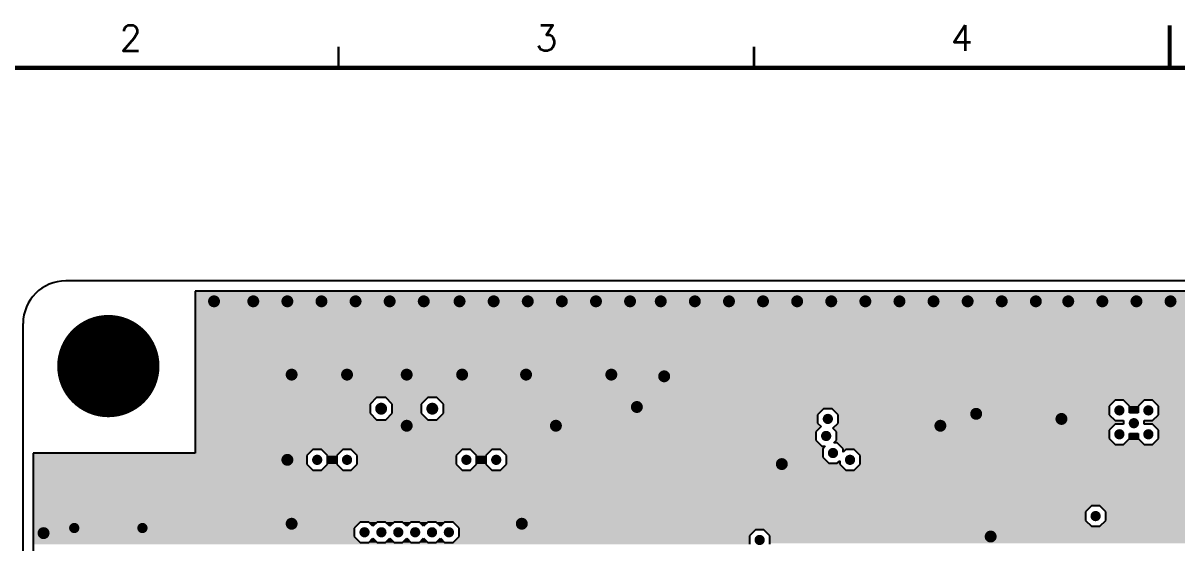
# Model space of a CAD drawing. Extents: x 295 to 953, y 10 to 290.
# Drawn here: x 552.5 to 687.8, y 229.2 to 290.2 of the extents above; entities that cross this region are included whole.
import ezdxf
from ezdxf.enums import TextEntityAlignment as Align

# ---------------------------------------------------------------- set-up
doc = ezdxf.new("R2010")
doc.units = 0
doc.header["$LTSCALE"] = 5
doc.header["$MEASUREMENT"] = 0
doc.layers.get('0').update_dxf_attribs({"linetype": 'CONTINUOUS', "lineweight": 25})
for name, color, linetype in [('17_GND_GBR', 3, 'CONTINUOUS'), ('문자', 4, 'CONTINUOUS'), ('테두리', 3, 'CONTINUOUS')]:
    doc.layers.add(name, color=color, linetype=linetype)
doc.styles.get("Standard").update_dxf_attribs({"font": 'simplex.shx'})

# ---------------------------------------------------------------- blocks, each defined once
blk = doc.blocks.new('C')
at = {"layer": '테두리'}
for points, const_width in [([(210, 290), (210, 285)], 0.5), ([(112.5, 287.5), (112.5, 285)], 0.3), ([(161.25, 287.5), (161.25, 285)], 0.3), ([(15, 285), (15, 15), (405, 15), (405, 285), (15, 285)], 0.5)]:
    blk.add_lwpolyline(points, dxfattribs=dict(at, const_width=const_width))
at = {"layer": '문자'}
for s, p in [('2', (88.12, 288.5)), ('3', (136.88, 288.5)), ('4', (185.62, 288.5))]:
    blk.add_text(s, height=3, dxfattribs=at).set_placement(p, align=Align.MIDDLE)

msp = doc.modelspace()

# ---------------------------------------------------------------- linework, layer by layer
for points, const_width in [([(574.53, 257.6, 1), (575.23, 257.6, 1)], 0.7), ([(579.13, 257.6, 1), (579.83, 257.6, 1)], 0.7), ([(583.13, 257.6, 1), (583.83, 257.6, 1)], 0.7), ([(587.13, 257.6, 1), (587.83, 257.6, 1)], 0.7), ([(591.13, 257.6, 1), (591.83, 257.6, 1)], 0.7), ([(595.13, 257.6, 1), (595.83, 257.6, 1)], 0.7), ([(599.13, 257.6, 1), (599.83, 257.6, 1)], 0.7), ([(603.33, 257.6, 1), (604.03, 257.6, 1)], 0.7), ([(607.33, 257.6, 1), (608.03, 257.6, 1)], 0.7), ([(611.33, 257.6, 1), (612.03, 257.6, 1)], 0.7), ([(615.33, 257.6, 1), (616.03, 257.6, 1)], 0.7), ([(619.33, 257.6, 1), (620.03, 257.6, 1)], 0.7), ([(623.33, 257.6, 1), (624.03, 257.6, 1)], 0.7), ([(626.93, 257.6, 1), (627.63, 257.6, 1)], 0.7), ([(630.93, 257.6, 1), (631.63, 257.6, 1)], 0.7), ([(634.93, 257.6, 1), (635.63, 257.6, 1)], 0.7), ([(638.93, 257.6, 1), (639.63, 257.6, 1)], 0.7), ([(642.93, 257.6, 1), (643.63, 257.6, 1)], 0.7), ([(646.93, 257.6, 1), (647.63, 257.6, 1)], 0.7), ([(650.93, 257.6, 1), (651.63, 257.6, 1)], 0.7), ([(654.93, 257.6, 1), (655.63, 257.6, 1)], 0.7), ([(658.93, 257.6, 1), (659.63, 257.6, 1)], 0.7), ([(662.93, 257.6, 1), (663.63, 257.6, 1)], 0.7), ([(666.93, 257.6, 1), (667.63, 257.6, 1)], 0.7), ([(670.93, 257.6, 1), (671.63, 257.6, 1)], 0.7), ([(674.73, 257.6, 1), (675.43, 257.6, 1)], 0.7), ([(678.73, 257.6, 1), (679.43, 257.6, 1)], 0.7), ([(682.73, 257.6, 1), (683.43, 257.6, 1)], 0.7), ([(686.73, 257.6, 1), (687.43, 257.6, 1)], 0.7), ([(559.48, 250, 1), (565.48, 250, 1)], 6), ([(583.63, 249, 1), (584.33, 249, 1)], 0.7), ([(590.13, 249, 1), (590.83, 249, 1)], 0.7), ([(597.13, 249, 1), (597.83, 249, 1)], 0.7), ([(603.63, 249, 1), (604.33, 249, 1)], 0.7), ([(611.13, 249, 1), (611.83, 249, 1)], 0.7), ([(621.13, 249, 1), (621.83, 249, 1)], 0.7), ([(627.33, 248.8, 1), (628.03, 248.8, 1)], 0.7), ([(594.13, 245, 1), (594.83, 245, 1)], 0.7), ([(600.13, 245, 1), (600.83, 245, 1)], 0.7), ([(624.13, 245.2, 1), (624.83, 245.2, 1)], 0.7), ([(663.93, 244.4, 1), (664.63, 244.4, 1)], 0.7), ([(680.78, 244.8, 1), (681.38, 244.8, 1)], 0.6), ([(684.18, 244.8, 1), (684.78, 244.8, 1)], 0.6), ([(597.13, 243, 1), (597.83, 243, 1)], 0.7), ([(614.63, 243, 1), (615.33, 243, 1)], 0.7), ([(646.58, 243.8, 1), (647.18, 243.8, 1)], 0.6), ([(659.73, 243, 1), (660.43, 243, 1)], 0.7), ([(673.93, 243.8, 1), (674.63, 243.8, 1)], 0.7), ([(682.48, 243.3, 1), (683.08, 243.3, 1)], 0.6), ([(646.38, 241.8, 1), (646.98, 241.8, 1)], 0.6), ([(680.78, 242, 1), (681.38, 242, 1)], 0.6), ([(684.18, 242, 1), (684.78, 242, 1)], 0.6), ([(583.13, 239, 1), (583.83, 239, 1)], 0.7), ([(586.68, 239, 1), (587.28, 239, 1)], 0.6), ([(590.18, 239, 1), (590.78, 239, 1)], 0.6), ([(604.18, 239, 1), (604.78, 239, 1)], 0.6), ([(607.68, 239, 1), (608.28, 239, 1)], 0.6), ([(647.18, 239.8, 1), (647.78, 239.8, 1)], 0.6), ([(649.18, 239, 1), (649.78, 239, 1)], 0.6), ([(641.13, 238.5, 1), (641.83, 238.5, 1)], 0.7), ([(677.99, 232.4, 1), (678.59, 232.4, 1)], 0.6), ([(558.18, 231, 1), (558.78, 231, 1)], 0.6), ([(566.18, 231, 1), (566.78, 231, 1)], 0.6), ([(583.63, 231.5, 1), (584.33, 231.5, 1)], 0.7), ([(610.63, 231.5, 1), (611.33, 231.5, 1)], 0.7), ([(554.53, 230.4, 1), (555.23, 230.4, 1)], 0.7), ([(592.23, 230.5, 1), (592.83, 230.5, 1)], 0.6), ([(594.21, 230.5, 1), (594.81, 230.5, 1)], 0.6), ([(596.19, 230.5, 1), (596.79, 230.5, 1)], 0.6), ([(598.17, 230.5, 1), (598.77, 230.5, 1)], 0.6), ([(600.15, 230.5, 1), (600.75, 230.5, 1)], 0.6), ([(602.13, 230.5, 1), (602.73, 230.5, 1)], 0.6), ([(638.58, 229.6, 1), (639.18, 229.6, 1)], 0.6), ([(665.63, 230, 1), (666.33, 230, 1)], 0.7)]:
    msp.add_lwpolyline(points, format="xyb", close=True, dxfattribs=dict(const_width=const_width))
at = {"layer": '17_GND_GBR', "color": 7}
for p, q in [((807.48, 260), (557.48, 260)), ((572.68, 258.8), (572.68, 239.8)), ((792.28, 258.8), (572.68, 258.8)), ((552.48, 85), (552.48, 255)), ((562.48, 255.5), (562.48, 250)), ((562.48, 250), (556.98, 250)), ((593.94, 246.3), (593.18, 245.54)), ((593.18, 245.54), (593.18, 244.46)), ((595.02, 246.3), (593.94, 246.3)), ((595.78, 245.54), (595.02, 246.3)), ((595.78, 244.46), (595.78, 245.54)), ((599.94, 246.3), (599.18, 245.54)), ((599.18, 245.54), (599.18, 244.46)), ((601.02, 246.3), (599.94, 246.3)), ((601.78, 245.54), (601.02, 246.3)), ((601.78, 244.46), (601.78, 245.54)), ((646.38, 245), (645.68, 244.3)), ((647.38, 245), (646.38, 245)), ((648.08, 244.3), (647.38, 245)), ((680.58, 246), (679.88, 245.3)), ((679.88, 245.3), (679.88, 244.3)), ((681.58, 246), (680.58, 246)), ((682.28, 245.3), (681.58, 246)), ((682.28, 244.5), (682.28, 245.3)), ((683.98, 246), (683.28, 245.3)), ((683.28, 245.3), (683.28, 244.5)), ((684.98, 246), (683.98, 246)), ((685.68, 245.3), (684.98, 246)), ((685.68, 244.3), (685.68, 245.3)), ((593.18, 244.46), (593.94, 243.7)), ((593.94, 243.7), (595.02, 243.7)), ((595.02, 243.7), (595.78, 244.46)), ((599.18, 244.46), (599.94, 243.7)), ((599.94, 243.7), (601.02, 243.7)), ((601.02, 243.7), (601.78, 244.46)), ((645.68, 244.3), (645.68, 243.3)), ((648.08, 243.3), (648.08, 244.3)), ((679.88, 244.3), (680.58, 243.6)), ((682.28, 244.5), (682.28, 244.5)), ((683.28, 244.5), (682.28, 244.5)), ((683.28, 244.5), (683.28, 244.5)), ((684.98, 243.6), (685.68, 244.3)), ((646.08, 242.9), (645.48, 242.3)), ((645.48, 242.3), (645.48, 241.3)), ((645.68, 243.3), (646.08, 242.9)), ((647.48, 242.7), (648.08, 243.3)), ((647.88, 242.3), (647.48, 242.7)), ((647.88, 241.3), (647.88, 242.3)), ((680.58, 243.2), (679.88, 242.5)), ((679.88, 242.5), (679.88, 241.5)), ((680.58, 243.6), (681.58, 243.6)), ((681.58, 243.2), (680.58, 243.2)), ((681.58, 243.6), (681.58, 243.2)), ((681.58, 243.6), (681.58, 243.6)), ((681.58, 243.2), (681.58, 243.2)), ((683.98, 243.6), (684.98, 243.6)), ((683.98, 243.6), (683.98, 243.6)), ((683.98, 243.2), (683.98, 243.6)), ((683.98, 243.2), (683.98, 243.2)), ((684.98, 243.2), (683.98, 243.2)), ((685.68, 242.5), (684.98, 243.2)), ((685.68, 241.5), (685.68, 242.5)), ((645.48, 241.3), (646.18, 240.6)), ((647.58, 241), (647.88, 241.3)), ((647.98, 241), (647.58, 241)), ((648.68, 240.3), (647.98, 241)), ((679.88, 241.5), (680.58, 240.8)), ((681.58, 240.8), (682.28, 241.5)), ((682.28, 242.1), (683.28, 242.1)), ((682.28, 242.1), (682.28, 242.1)), ((682.28, 241.5), (682.28, 242.1)), ((683.28, 242.1), (683.28, 241.5)), ((683.28, 242.1), (683.28, 242.1)), ((683.28, 241.5), (683.98, 240.8)), ((684.98, 240.8), (685.68, 241.5)), ((553.68, 239.8), (553.68, 102.7)), ((572.68, 239.8), (553.68, 239.8)), ((586.48, 240.2), (585.78, 239.5)), ((587.48, 240.2), (586.48, 240.2)), ((588.18, 239.5), (587.48, 240.2)), ((589.98, 240.2), (589.28, 239.5)), ((590.98, 240.2), (589.98, 240.2)), ((591.68, 239.5), (590.98, 240.2)), ((603.98, 240.2), (603.28, 239.5)), ((604.98, 240.2), (603.98, 240.2)), ((605.68, 239.5), (604.98, 240.2)), ((607.48, 240.2), (606.78, 239.5)), ((608.48, 240.2), (607.48, 240.2)), ((609.18, 239.5), (608.48, 240.2)), ((646.18, 240.6), (646.58, 240.6)), ((646.58, 240.6), (646.28, 240.3)), ((646.28, 240.3), (646.28, 239.3)), ((648.68, 239.9), (648.68, 240.3)), ((648.98, 240.2), (648.68, 239.9)), ((649.98, 240.2), (648.98, 240.2)), ((650.68, 239.5), (649.98, 240.2)), ((680.58, 240.8), (681.58, 240.8)), ((683.98, 240.8), (684.98, 240.8)), ((585.78, 239.5), (585.78, 238.5)), ((585.78, 238.5), (586.48, 237.8)), ((587.48, 237.8), (588.18, 238.5)), ((588.18, 238.5), (588.18, 239.5)), ((589.28, 239.5), (589.28, 238.5)), ((589.28, 238.5), (589.98, 237.8)), ((590.98, 237.8), (591.68, 238.5)), ((591.68, 238.5), (591.68, 239.5)), ((603.28, 239.5), (603.28, 238.5)), ((603.28, 238.5), (603.98, 237.8)), ((604.98, 237.8), (605.68, 238.5)), ((605.68, 238.5), (605.68, 239.5)), ((606.78, 239.5), (606.78, 238.5)), ((606.78, 238.5), (607.48, 237.8)), ((608.48, 237.8), (609.18, 238.5)), ((609.18, 238.5), (609.18, 239.5)), ((646.28, 239.3), (646.98, 238.6)), ((646.98, 238.6), (647.98, 238.6)), ((647.98, 238.6), (648.28, 238.9)), ((648.28, 238.9), (648.28, 238.5)), ((648.28, 238.5), (648.98, 237.8)), ((649.98, 237.8), (650.68, 238.5)), ((650.68, 238.5), (650.68, 239.5)), ((586.48, 237.8), (587.48, 237.8)), ((589.98, 237.8), (590.98, 237.8)), ((603.98, 237.8), (604.98, 237.8)), ((607.48, 237.8), (608.48, 237.8)), ((648.98, 237.8), (649.98, 237.8)), ((677.79, 233.6), (677.09, 232.9)), ((677.09, 232.9), (677.09, 231.9)), ((678.78, 233.6), (677.79, 233.6)), ((679.49, 232.9), (678.78, 233.6)), ((679.49, 231.9), (679.49, 232.9)), ((592.03, 231.7), (591.33, 231)), ((593.03, 231.7), (592.03, 231.7)), ((593.52, 231.21), (593.03, 231.7)), ((594.01, 231.7), (593.52, 231.21)), ((595.01, 231.7), (594.01, 231.7)), ((595.5, 231.21), (595.01, 231.7)), ((595.99, 231.7), (595.5, 231.21)), ((596.99, 231.7), (595.99, 231.7)), ((597.48, 231.21), (596.99, 231.7)), ((597.97, 231.7), (597.48, 231.21)), ((598.97, 231.7), (597.97, 231.7)), ((599.46, 231.21), (598.97, 231.7)), ((599.95, 231.7), (599.46, 231.21)), ((600.95, 231.7), (599.95, 231.7)), ((601.44, 231.21), (600.95, 231.7)), ((601.93, 231.7), (601.44, 231.21)), ((602.93, 231.7), (601.93, 231.7)), ((603.63, 231), (602.93, 231.7)), ((677.09, 231.9), (677.79, 231.2)), ((678.78, 231.2), (679.49, 231.9)), ((591.33, 231), (591.33, 230)), ((603.63, 230), (603.63, 231)), ((638.38, 230.8), (637.68, 230.1)), ((637.68, 230.1), (637.68, 229.1)), ((639.38, 230.8), (638.38, 230.8)), ((640.08, 230.1), (639.38, 230.8)), ((640.08, 229.1), (640.08, 230.1)), ((677.79, 231.2), (678.78, 231.2)), ((591.33, 230), (592.03, 229.3)), ((592.03, 229.3), (593.03, 229.3)), ((593.03, 229.3), (593.52, 229.79)), ((593.52, 229.79), (594.01, 229.3)), ((594.01, 229.3), (595.01, 229.3)), ((595.01, 229.3), (595.5, 229.79)), ((595.5, 229.79), (595.99, 229.3)), ((595.99, 229.3), (596.99, 229.3)), ((596.99, 229.3), (597.48, 229.79)), ((597.48, 229.79), (597.97, 229.3)), ((597.97, 229.3), (598.97, 229.3)), ((598.97, 229.3), (599.46, 229.79)), ((599.46, 229.79), (599.95, 229.3)), ((599.95, 229.3), (600.95, 229.3)), ((600.95, 229.3), (601.44, 229.79)), ((601.44, 229.79), (601.93, 229.3)), ((601.93, 229.3), (602.93, 229.3)), ((602.93, 229.3), (603.63, 230))]:
    msp.add_line(p, q, dxfattribs=at)
msp.add_arc((557.48, 255), 5, 90, 180, dxfattribs=at)
for points in [[(572.68, 247.26), (572.68, 258.8), (792.28, 247.26), (792.28, 258.8)], [(572.68, 258.8), (572.68, 258.8), (792.28, 258.8), (787.1, 258.8)], [(572.68, 258.8), (572.68, 258.8), (583.38, 258.8), (572.68, 258.8)], [(572.68, 247.02), (572.68, 247.26), (746.24, 247.02), (746.98, 247.26)], [(572.68, 246.78), (572.68, 247.02), (746.06, 246.78), (746.24, 247.02)], [(572.68, 246.55), (572.68, 246.78), (745.83, 246.55), (746.06, 246.78)], [(572.68, 246.52), (572.68, 246.55), (745.74, 246.52), (745.83, 246.55)], [(572.68, 246.3), (572.68, 246.52), (745.58, 246.3), (745.74, 246.52)], [(572.68, 245.54), (572.68, 246.3), (593.18, 245.54), (593.94, 246.3)], [(572.68, 246.3), (572.68, 246.3), (593.94, 246.3), (595.02, 246.3)], [(572.68, 244.46), (572.68, 245.54), (593.18, 244.46), (593.18, 245.54)], [(595.78, 245.54), (595.02, 246.3), (599.18, 245.54), (599.94, 246.3)], [(595.02, 246.3), (595.02, 246.3), (599.94, 246.3), (601.02, 246.3)], [(595.78, 244.46), (595.78, 245.54), (599.18, 244.46), (599.18, 245.54)], [(601.32, 246), (601.02, 246.3), (745.36, 246), (745.58, 246.3)], [(601.78, 245.54), (601.32, 246), (680.12, 245.54), (680.58, 246)], [(601.32, 246), (601.32, 246), (680.58, 246), (681.58, 246)], [(601.78, 245.3), (601.78, 245.54), (679.88, 245.3), (680.12, 245.54)], [(601.78, 245), (601.78, 245.3), (679.88, 245), (679.88, 245.3)], [(601.78, 244.46), (601.78, 245), (645.84, 244.46), (646.38, 245)], [(601.78, 245), (601.78, 245), (646.38, 245), (647.38, 245)], [(648.07, 244.3), (647.38, 245), (679.88, 244.3), (679.88, 245)], [(682.28, 245.3), (681.58, 246), (683.28, 245.3), (683.98, 246)], [(681.58, 246), (681.58, 246), (683.98, 246), (684.98, 246)], [(682.28, 244.5), (682.28, 245.3), (683.28, 244.5), (683.28, 245.3)], [(685.09, 245.89), (684.98, 246), (745.28, 245.89), (745.36, 246)], [(685.68, 245.3), (685.09, 245.89), (745.28, 245.3), (745.28, 245.89)], [(685.68, 244.3), (685.68, 245.3), (745.28, 244.3), (745.28, 245.3)], [(572.68, 243.7), (572.68, 244.46), (593.94, 243.7), (593.18, 244.46)], [(572.68, 243.3), (572.68, 243.7), (645.68, 243.3), (645.68, 243.7)], [(595.02, 243.7), (595.78, 244.46), (599.94, 243.7), (599.18, 244.46)], [(601.02, 243.7), (601.61, 244.3), (645.68, 243.7), (645.68, 244.3)], [(601.61, 244.3), (601.78, 244.46), (645.68, 244.3), (645.84, 244.46)], [(648.08, 243.6), (648.08, 244.3), (680.58, 243.6), (679.88, 244.3)], [(682.28, 244.5), (682.28, 244.5), (682.28, 244.5), (683.28, 244.5)], [(684.98, 243.6), (685.49, 244.11), (745.65, 243.6), (745.28, 244.11)], [(685.49, 244.11), (685.68, 244.3), (745.28, 244.11), (745.28, 244.3)], [(572.68, 242.9), (572.68, 243.3), (646.08, 242.9), (645.68, 243.3)], [(572.68, 242.3), (572.68, 242.9), (645.48, 242.3), (646.08, 242.9)], [(572.68, 241.3), (572.68, 242.3), (645.48, 241.3), (645.48, 242.3)], [(647.48, 242.7), (647.98, 243.2), (680.08, 242.7), (680.58, 243.2)], [(647.68, 242.5), (647.48, 242.7), (679.88, 242.5), (680.08, 242.7)], [(647.88, 242.3), (647.68, 242.5), (679.88, 242.3), (679.88, 242.5)], [(647.88, 241.5), (647.88, 242.3), (679.88, 241.5), (679.88, 242.3)], [(647.98, 243.2), (648.08, 243.3), (681.58, 243.2), (681.58, 243.3)], [(647.98, 243.2), (647.98, 243.2), (680.58, 243.2), (681.58, 243.2)], [(648.08, 243.3), (648.08, 243.6), (681.58, 243.3), (681.58, 243.6)], [(683.98, 243.48), (683.98, 243.6), (745.74, 243.48), (745.65, 243.6)], [(683.98, 243.45), (683.98, 243.48), (745.83, 243.45), (745.74, 243.48)], [(683.98, 243.2), (683.98, 243.45), (746.08, 243.2), (745.83, 243.45)], [(683.98, 243.2), (683.98, 243.2), (683.98, 243.2), (684.98, 243.2)], [(685.68, 242.5), (684.98, 243.2), (746.78, 242.5), (746.08, 243.2)], [(685.68, 241.5), (685.68, 242.5), (747.78, 241.5), (746.78, 242.5)], [(572.68, 240.6), (572.68, 241.3), (646.18, 240.6), (645.48, 241.3)], [(647.58, 241), (647.88, 241.3), (680.38, 241), (680.08, 241.3)], [(647.88, 241.3), (647.88, 241.5), (680.08, 241.3), (679.88, 241.5)], [(648.18, 240.8), (647.98, 241), (680.58, 240.8), (680.38, 241)], [(681.58, 240.8), (682.08, 241.31), (683.98, 240.8), (683.48, 241.31)], [(682.08, 241.31), (682.28, 241.5), (683.48, 241.31), (683.28, 241.5)], [(682.28, 241.5), (682.28, 242.1), (683.28, 241.5), (683.28, 242.1)], [(684.98, 240.8), (685.68, 241.5), (748.48, 240.8), (747.78, 241.5)], [(553.68, 239.5), (553.68, 239.8), (585.78, 239.5), (586.08, 239.8)], [(553.68, 239.8), (553.68, 239.8), (559.98, 239.8), (553.68, 239.8)], [(572.68, 240.3), (572.68, 240.6), (646.28, 240.3), (646.58, 240.6)], [(572.68, 240.6), (572.68, 240.6), (646.58, 240.6), (646.18, 240.6)], [(572.68, 240.2), (572.68, 240.3), (646.28, 240.2), (646.28, 240.3)], [(572.68, 239.8), (572.68, 240.2), (586.08, 239.8), (586.48, 240.2)], [(572.68, 240.2), (572.68, 240.2), (586.48, 240.2), (587.48, 240.2)], [(588.18, 239.5), (587.48, 240.2), (589.28, 239.5), (589.98, 240.2)], [(587.48, 240.2), (587.48, 240.2), (589.98, 240.2), (590.98, 240.2)], [(591.68, 239.5), (590.98, 240.2), (603.28, 239.5), (603.98, 240.2)], [(590.98, 240.2), (590.98, 240.2), (603.98, 240.2), (604.98, 240.2)], [(605.68, 239.5), (604.98, 240.2), (606.78, 239.5), (607.48, 240.2)], [(604.98, 240.2), (604.98, 240.2), (607.48, 240.2), (608.48, 240.2)], [(609.18, 239.5), (608.48, 240.2), (646.28, 239.5), (646.28, 240.2)], [(648.26, 240.72), (648.18, 240.8), (748.56, 240.72), (748.48, 240.8)], [(648.37, 240.6), (648.26, 240.72), (748.65, 240.6), (748.56, 240.72)], [(648.5, 240.48), (648.37, 240.6), (748.74, 240.48), (748.65, 240.6)], [(648.68, 240.3), (648.5, 240.48), (749.29, 240.3), (748.74, 240.48)], [(648.68, 240.24), (648.68, 240.3), (749.48, 240.24), (749.29, 240.3)], [(648.68, 240.2), (648.68, 240.24), (792.28, 240.2), (792.28, 240.24)], [(648.68, 239.9), (648.68, 240.2), (648.68, 239.9), (648.98, 240.2)], [(648.68, 240.2), (648.68, 240.2), (648.98, 240.2), (649.98, 240.2)], [(650.38, 239.8), (649.98, 240.2), (792.28, 239.8), (792.28, 240.2)], [(650.68, 239.5), (650.38, 239.8), (811.28, 239.5), (811.28, 239.8)], [(650.38, 239.8), (650.38, 239.8), (811.28, 239.8), (806.48, 239.8)], [(650.38, 239.8), (650.38, 239.8), (792.48, 239.8), (792.28, 239.8)], [(553.68, 238.5), (553.68, 239.5), (585.78, 238.5), (585.78, 239.5)], [(553.68, 237.8), (553.68, 238.5), (586.48, 237.8), (585.78, 238.5)], [(587.48, 237.8), (588.18, 238.5), (589.98, 237.8), (589.28, 238.5)], [(588.18, 238.5), (588.18, 239.5), (589.28, 238.5), (589.28, 239.5)], [(590.98, 237.8), (591.68, 238.5), (603.98, 237.8), (603.28, 238.5)], [(591.68, 238.5), (591.68, 239.5), (603.28, 238.5), (603.28, 239.5)], [(604.98, 237.8), (605.68, 238.5), (607.48, 237.8), (606.78, 238.5)], [(605.68, 238.5), (605.68, 239.5), (606.78, 238.5), (606.78, 239.5)], [(608.48, 237.8), (609.18, 238.5), (648.98, 237.8), (648.28, 238.5)], [(609.18, 239.3), (609.18, 239.5), (646.28, 239.3), (646.28, 239.5)], [(609.18, 238.6), (609.18, 239.3), (646.98, 238.6), (646.28, 239.3)], [(609.18, 238.5), (609.18, 238.6), (648.28, 238.5), (648.28, 238.6)], [(647.98, 238.6), (648.28, 238.9), (648.28, 238.6), (648.28, 238.9)], [(649.98, 237.8), (650.68, 238.5), (811.28, 237.8), (811.28, 238.5)], [(650.68, 238.5), (650.68, 239.5), (811.28, 238.5), (811.28, 239.5)], [(553.68, 234), (553.68, 237.8), (811.28, 234), (811.28, 237.8)], [(553.68, 237.8), (553.68, 237.8), (587.09, 237.8), (586.48, 237.8)], [(587.09, 237.8), (587.48, 237.8), (649.48, 237.8), (648.98, 237.8)], [(553.68, 233.6), (553.68, 234), (709.58, 233.6), (709.98, 234)], [(553.68, 234), (553.68, 234), (709.98, 234), (710.98, 234)], [(553.68, 232.9), (553.68, 233.6), (677.09, 232.9), (677.79, 233.6)], [(553.68, 233.6), (553.68, 233.6), (677.79, 233.6), (678.78, 233.6)], [(553.68, 231.9), (553.68, 232.9), (677.09, 231.9), (677.09, 232.9)], [(679.09, 233.3), (678.78, 233.6), (709.28, 233.3), (709.58, 233.6)], [(679.49, 232.9), (679.09, 233.3), (709.28, 232.9), (709.28, 233.3)], [(679.49, 232.3), (679.49, 232.9), (709.28, 232.3), (709.28, 232.9)], [(553.68, 231.7), (553.68, 231.9), (677.29, 231.7), (677.09, 231.9)], [(553.68, 231), (553.68, 231.7), (591.33, 231), (592.03, 231.7)], [(553.68, 231.7), (553.68, 231.7), (592.03, 231.7), (593.03, 231.7)], [(593.52, 231.21), (593.03, 231.7), (593.52, 231.21), (594.01, 231.7)], [(593.03, 231.7), (593.03, 231.7), (594.01, 231.7), (595.01, 231.7)], [(595.5, 231.21), (595.01, 231.7), (595.5, 231.21), (595.99, 231.7)], [(595.01, 231.7), (595.01, 231.7), (595.99, 231.7), (596.99, 231.7)], [(597.48, 231.21), (596.99, 231.7), (597.48, 231.21), (597.97, 231.7)], [(596.99, 231.7), (596.99, 231.7), (597.97, 231.7), (598.97, 231.7)], [(599.46, 231.21), (598.97, 231.7), (599.46, 231.21), (599.95, 231.7)], [(598.97, 231.7), (598.97, 231.7), (599.95, 231.7), (600.95, 231.7)], [(601.44, 231.21), (600.95, 231.7), (601.44, 231.21), (601.93, 231.7)], [(600.95, 231.7), (600.95, 231.7), (601.93, 231.7), (602.93, 231.7)], [(603.43, 231.2), (602.93, 231.7), (677.79, 231.2), (677.29, 231.7)], [(678.78, 231.2), (679.28, 231.7), (709.38, 231.2), (709.88, 231.7)], [(679.28, 231.7), (679.49, 231.9), (709.88, 231.7), (709.68, 231.9)], [(679.49, 231.9), (679.49, 232.3), (709.68, 231.9), (709.28, 232.3)], [(553.68, 230), (553.68, 231), (591.33, 230), (591.33, 231)], [(603.53, 231.1), (603.43, 231.2), (709.28, 231.1), (709.38, 231.2)], [(603.43, 231.2), (603.43, 231.2), (678.48, 231.2), (677.79, 231.2)], [(603.63, 231), (603.53, 231.1), (709.28, 231), (709.28, 231.1)], [(603.63, 230.8), (603.63, 231), (709.28, 230.8), (709.28, 231)], [(603.63, 230.1), (603.63, 230.8), (637.68, 230.1), (638.38, 230.8)], [(603.63, 230.8), (603.63, 230.8), (638.38, 230.8), (639.38, 230.8)], [(603.63, 230), (603.63, 230.1), (637.68, 230), (637.68, 230.1)], [(640.07, 230.1), (639.38, 230.8), (709.28, 230.1), (709.28, 230.8)], [(640.08, 229.6), (640.08, 230.1), (709.78, 229.6), (709.28, 230.1)], [(553.68, 229.3), (553.68, 230), (592.03, 229.3), (591.33, 230)], [(553.68, 229.1), (553.68, 229.3), (637.68, 229.1), (637.68, 229.3)], [(553.68, 229.3), (553.68, 229.3), (596.48, 229.3), (596.33, 229.3)], [(553.68, 229.3), (553.68, 229.3), (593.03, 229.3), (592.03, 229.3)], [(593.03, 229.3), (593.52, 229.79), (594.01, 229.3), (593.52, 229.79)], [(593.03, 229.3), (593.03, 229.3), (596.33, 229.3), (595.99, 229.3)], [(595.01, 229.3), (595.5, 229.79), (595.99, 229.3), (595.5, 229.79)], [(596.48, 229.3), (596.87, 229.3), (597.98, 229.3), (597.97, 229.3)], [(596.99, 229.3), (597.48, 229.79), (597.97, 229.3), (597.48, 229.79)], [(598.97, 229.3), (599.46, 229.79), (599.95, 229.3), (599.46, 229.79)], [(600.95, 229.3), (601.44, 229.79), (601.93, 229.3), (601.44, 229.79)], [(602.93, 229.3), (603.63, 230), (637.68, 229.3), (637.68, 230)], [(640.08, 229.2), (640.08, 229.6), (709.38, 229.2), (709.78, 229.6)]]:
    msp.add_solid(points, dxfattribs=at)

# ---------------------------------------------------------------- block references
msp.add_blockref('C', (476.98, 0))

doc.saveas('drawing.dxf')
